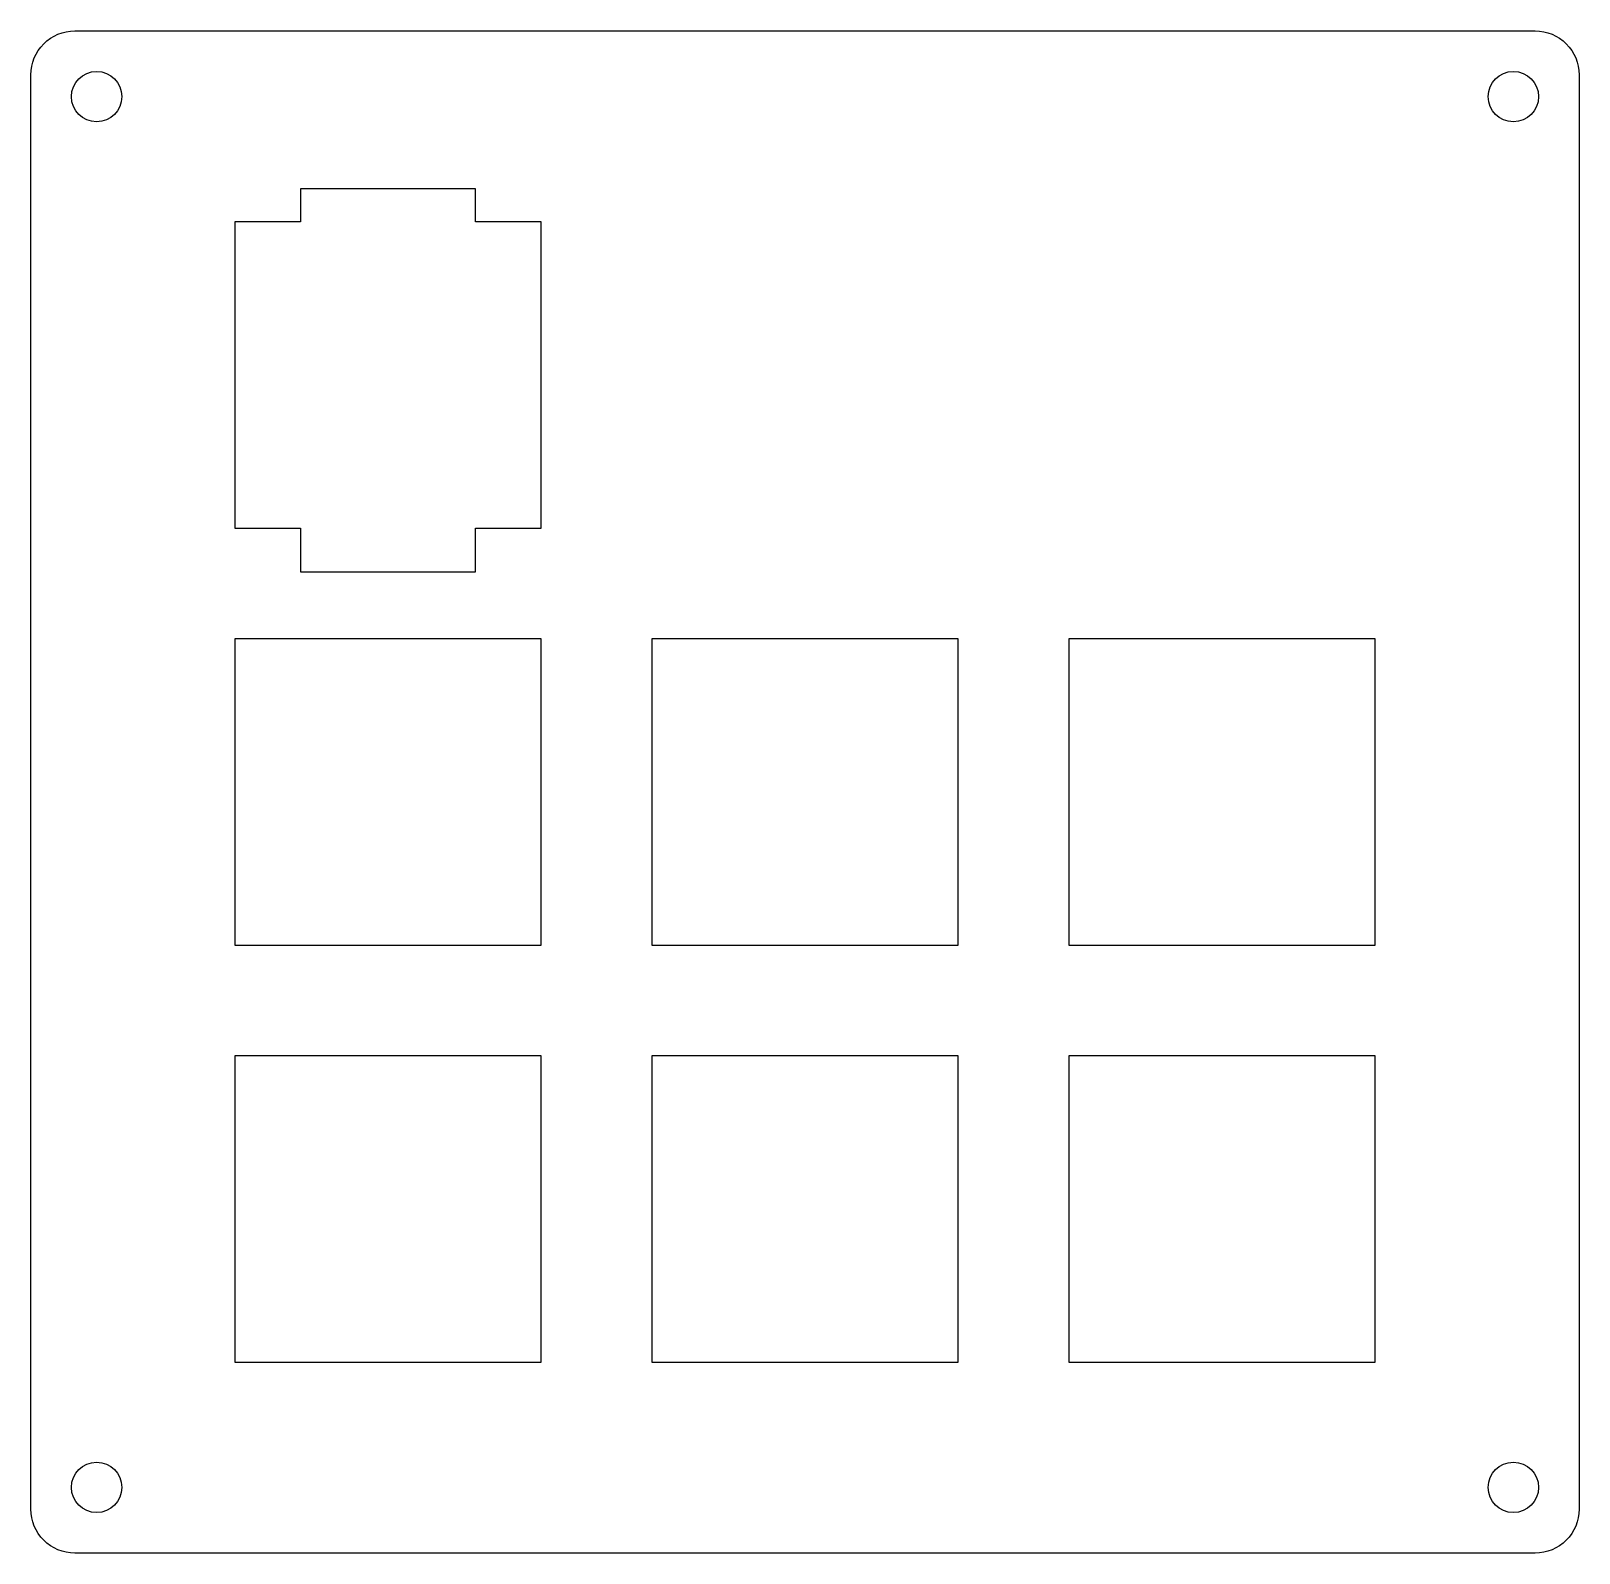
# Model space of a CAD drawing. Header units: millimetres. Extents: x 231.3 to 302.1, y -149.1 to -79.5.
import ezdxf

# ---------------------------------------------------------------- set-up
doc = ezdxf.new("R2010")
doc.units = ezdxf.units.MM
doc.layers.get('0').update_dxf_attribs({"linetype": 'CONTINUOUS'})

msp = doc.modelspace()

# ---------------------------------------------------------------- linework, layer by layer
msp.add_lwpolyline([(302.061, -147.066, -0.414214), (300.061, -149.066), (233.339, -149.066, -0.414214), (231.339, -147.066), (231.339, -81.535, -0.414214), (233.339, -79.535), (300.061, -79.535, -0.414214), (302.061, -81.535)], format="xyb", close=True)
for points in [[(251.651, -88.25), (251.651, -86.75), (243.651, -86.75), (243.651, -88.25), (240.651, -88.25), (240.651, -102.25), (243.651, -102.25), (243.651, -104.25), (251.651, -104.25), (251.651, -102.25), (254.651, -102.25), (254.651, -88.25)], [(254.65, -107.3), (240.65, -107.3), (240.65, -121.3), (254.65, -121.3)], [(273.7, -107.3), (259.7, -107.3), (259.7, -121.3), (273.7, -121.3)], [(278.75, -121.3), (292.75, -121.3), (292.75, -107.3), (278.75, -107.3)], [(240.65, -126.35), (240.65, -140.35), (254.65, -140.35), (254.65, -126.35)], [(259.7, -140.35), (273.7, -140.35), (273.7, -126.35), (259.7, -126.35)], [(278.75, -126.35), (278.75, -140.35), (292.75, -140.35), (292.75, -126.35)]]:
    msp.add_lwpolyline(points, close=True)
for centre in [(234.339, -82.535), (299.061, -82.535), (234.339, -146.066), (299.061, -146.066)]:
    msp.add_circle(centre, 1.15)

doc.saveas('drawing.dxf')
